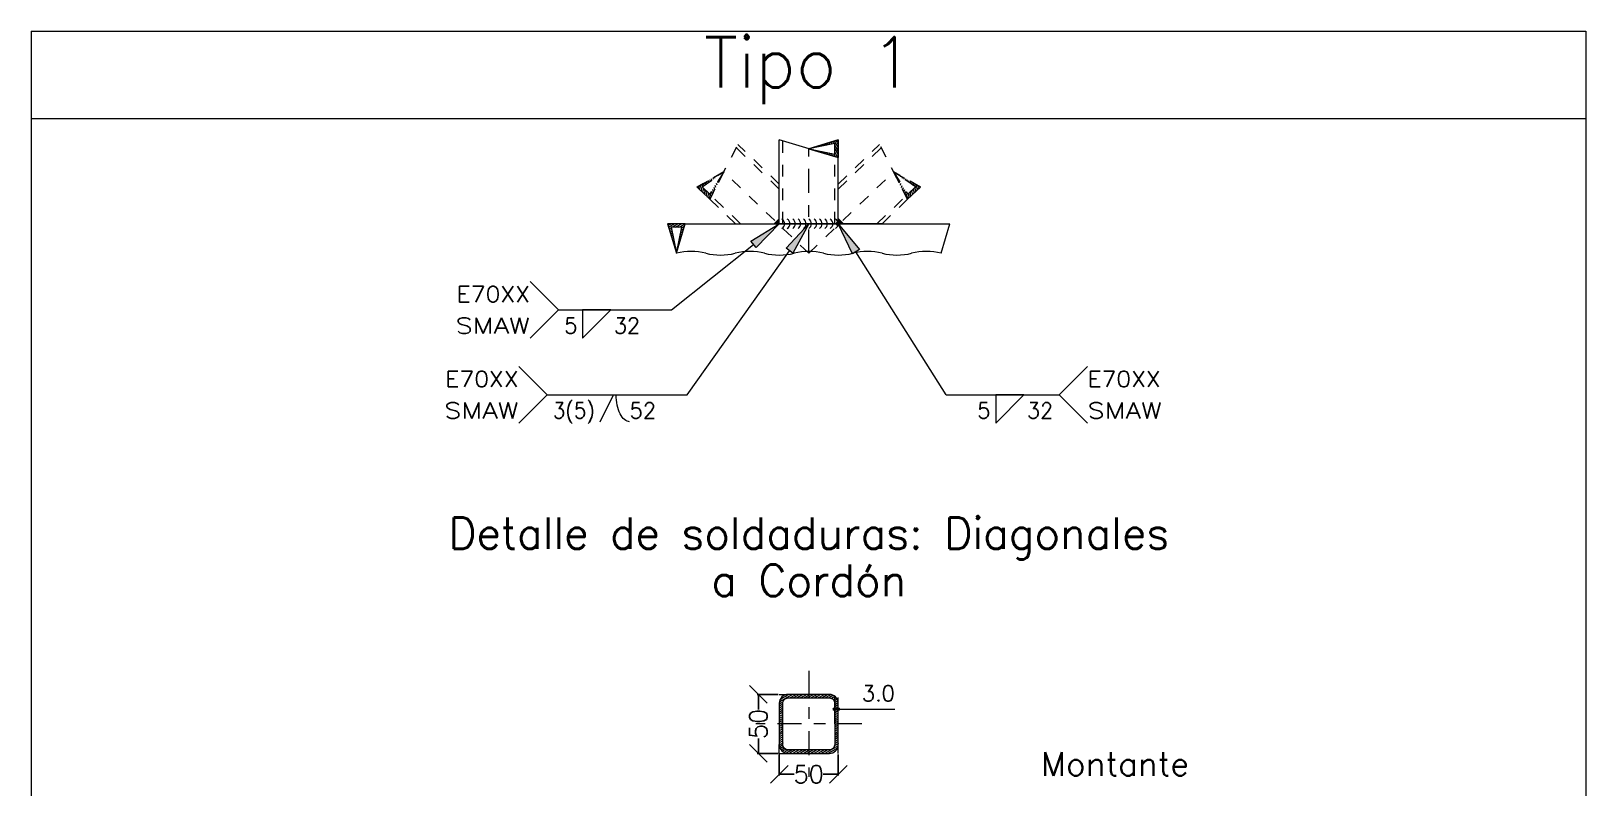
# Model space of a CAD drawing. Header units: millimetres. Extents: x 3028.5 to 3057.3, y 108.4 to 144.6.
# Drawn here: x 3028.46 to 3041.64, y 138.22 to 144.63 of the extents above; entities that cross this region are included whole.
import ezdxf
from ezdxf.enums import TextEntityAlignment as Align

# ---------------------------------------------------------------- set-up
doc = ezdxf.new("R2010")
doc.units = ezdxf.units.MM
doc.linetypes.add('CYPE_PUNTO', pattern=[0.075, 0, -0.075])
doc.linetypes.add('CYPE_RAYAPUNTO', pattern=[0.4125, 0.2025, -0.105, 0, -0.105])
for name, color, linetype, lineweight in [('COTAS', 202, 'Continuous', 13), ('DESCRIPCION_DE_LA_UNION', 7, 'Continuous', 15), ('DESCRIPCION_DE_LA_VISTA', 133, 'Continuous', 15), ('EJES', 42, 'CYPE_RAYAPUNTO', 0), ('LINEAS_DE_PROLONGACION_DE_COTAS', 8, 'CYPE_PUNTO', 9), ('LINEAS_OCULTAS', 8, 'CYPE_PUNTO', 9), ('PERFILES', 7, 'Continuous', 9), ('RECUADRO_DE_DETALLE', 20, 'Continuous', 15), ('SIMBOLOS_UTILIZADOS_EN_LAS_SOLDADURAS', 140, 'Continuous', 0), ('SOLDADURAS', 150, 'Continuous', 0), ('SOMBREADOS', 8, 'Continuous', 9), ('TEXTOS', 2, 'Continuous', 9)]:
    doc.layers.add(name, color=color, linetype=linetype, lineweight=lineweight)
doc.styles.add('CYPETXT_0.04_romans', font='romans__.ttf', dxfattribs={"height": 0.15})
doc.styles.add('CYPETXT_romans', font='romans__.ttf', dxfattribs={"height": 0.2})
doc.dimstyles.new('cype_oblique', dxfattribs={"dimtxt": 0.15, "dimasz": 0.15, "dimexe": 0.01, "dimexo": 0.01, "dimgap": 0, "dimtad": 0, "dimdec": 4, "dimzin": 0, "dimdsep": 46, "dimtxsty": 'CYPETXT_0.04_romans', "dimblk1": 'OBLIQUE', "dimblk2": 'OBLIQUE', "dimsah": 1, "dimcen": 0.09, "dimadec": 0, "dimazin": 0, "dimtfac": 1, "dimtdec": 4, "dimtofl": 0, "dimtmove": 2, "dimatfit": 3, "dimfxl": 1, "dimtolj": 1, "dimtzin": 0, "dimarcsym": 0})

# ---------------------------------------------------------------- blocks, each defined once
blk = doc.blocks.new('_OBLIQUE')
at = {"color": 0, "linetype": 'ByBlock', "lineweight": -2}
blk.add_line((-0.5, -0.5), (0.5, 0.5), dxfattribs=at)
blk = doc.blocks.new('*D3050')
at = {"layer": 'COTAS', "color": 0, "lineweight": -2, "transparency": 16777216}
for p, q in [((3034.792, 139.011), (3034.615, 139.011)), ((3034.625, 139.011), (3034.625, 138.884)), ((3034.625, 138.511), (3034.625, 138.638)), ((3034.792, 138.511), (3034.615, 138.511))]:
    blk.add_line(p, q, dxfattribs=at)
at = {"layer": 'Defpoints', "color": 0, "transparency": 16777216}
for p in [(3034.802, 139.011), (3034.625, 138.511), (3034.802, 138.511)]:
    blk.add_point(p, dxfattribs=at)
at = {"layer": 'COTAS', "color": 0, "lineweight": -2, "transparency": 16777216, "xscale": 0.15, "yscale": 0.15, "zscale": 0.15}
for p, rotation in [((3034.625, 139.011), 90), ((3034.625, 138.511), 270)]:
    blk.add_blockref('_OBLIQUE', p, dxfattribs=dict(at, rotation=rotation))
at = {"layer": 'COTAS', "color": 0, "transparency": 16777216, "insert": (3034.625, 138.761), "char_height": 0.15, "attachment_point": 5, "rotation": 90, "style": 'CYPETXT_0.04_romans'}
blk.add_mtext('\\A1;50', dxfattribs=at)
blk = doc.blocks.new('*D3051')
at = {"layer": 'COTAS', "color": 0, "lineweight": -2, "transparency": 16777216}
for p, q in [((3034.802, 138.501), (3034.802, 138.324)), ((3035.302, 138.501), (3035.302, 138.324)), ((3034.802, 138.334), (3034.929, 138.334)), ((3035.302, 138.334), (3035.175, 138.334))]:
    blk.add_line(p, q, dxfattribs=at)
at = {"layer": 'Defpoints', "color": 0, "transparency": 16777216}
for p in [(3034.802, 138.511), (3035.302, 138.511), (3035.302, 138.334)]:
    blk.add_point(p, dxfattribs=at)
at = {"layer": 'COTAS', "color": 0, "lineweight": -2, "transparency": 16777216, "xscale": 0.15, "yscale": 0.15, "zscale": 0.15, "rotation": 180}
blk.add_blockref('_OBLIQUE', (3034.802, 138.334), dxfattribs=at)
at = {"layer": 'COTAS', "color": 0, "lineweight": -2, "transparency": 16777216, "xscale": 0.15, "yscale": 0.15, "zscale": 0.15}
blk.add_blockref('_OBLIQUE', (3035.302, 138.334), dxfattribs=at)
at = {"layer": 'COTAS', "color": 0, "transparency": 16777216, "insert": (3035.052, 138.334), "char_height": 0.15, "attachment_point": 5, "style": 'CYPETXT_0.04_romans'}
blk.add_mtext('\\A1;50', dxfattribs=at)

msp = doc.modelspace()

# ---------------------------------------------------------------- hatches: boundary and pattern name
at = {"layer": 'COTAS'}
h = msp.add_hatch(color=256, dxfattribs=at)
edge = h.paths.add_edge_path()
edge.add_arc((3035.27217, 138.8861), 0.012, 0, 360)
h = msp.add_hatch(color=256, dxfattribs=at)
edge = h.paths.add_edge_path()
edge.add_arc((3035.30216, 138.8861), 0.012, 0, 360)
at = {"layer": 'SIMBOLOS_UTILIZADOS_EN_LAS_SOLDADURAS'}
for points in [[(3034.60533, 142.79787), (3034.56169, 142.85257), (3034.80232, 142.99979)], [(3034.91862, 142.75136), (3034.86158, 142.79189), (3035.05224, 142.99979)], [(3035.48113, 142.78174), (3035.42195, 142.7444), (3035.30216, 142.99979)]]:
    msp.add_hatch(color=256, dxfattribs=at).paths.add_polyline_path(points)
at = {"layer": 'SOLDADURAS'}
for points in [[(3034.80232, 143.04978), (3034.75233, 142.99979), (3034.80232, 142.99979)], [(3035.30216, 142.99979), (3035.35214, 142.99979), (3035.30216, 143.04978)]]:
    msp.add_hatch(color=256, dxfattribs=at).paths.add_polyline_path(points, flags=0)
h = msp.add_hatch(color=256, dxfattribs=at)
edge = h.paths.add_edge_path()
edge.add_arc((3035.30203, 142.99979), 0.015, 0, 360)

# ---------------------------------------------------------------- linework, layer by layer
at = {"layer": 'COTAS'}
for p, q in [((3035.27217, 138.76114), (3035.27217, 138.98607)), ((3035.30216, 138.76114), (3035.30216, 138.98607)), ((3035.27217, 138.8861), (3035.78201, 138.8861))]:
    msp.add_line(p, q, dxfattribs=at)
for centre in [(3035.27217, 138.8861), (3035.30216, 138.8861)]:
    msp.add_circle(centre, 0.012, dxfattribs=at)
at = {"layer": 'EJES'}
for p, q in [((3035.05224, 142.74987), (3035.05224, 143.63532)), ((3035.05224, 139.21099), (3035.05224, 138.31128)), ((3035.5021, 138.76114), (3034.60238, 138.76114))]:
    msp.add_line(p, q, dxfattribs=at)
at = {"layer": 'LINEAS_DE_PROLONGACION_DE_COTAS'}
for p, q in [((3034.80232, 139.01106), (3034.87729, 139.01106)), ((3034.80232, 138.51122), (3034.80232, 138.58619)), ((3034.80232, 138.51122), (3034.87729, 138.51122)), ((3035.30216, 138.51122), (3035.30216, 138.58619))]:
    msp.add_line(p, q, dxfattribs=at)
at = {"layer": 'LINEAS_OCULTAS'}
for p, q in [((3034.80232, 143.33585), (3034.45187, 143.67196)), ((3034.83231, 142.99979), (3034.83231, 143.70129)), ((3035.30216, 143.33585), (3035.65261, 143.67196)), ((3034.80232, 143.2943), (3034.4376, 143.64409)), ((3035.27217, 142.99979), (3035.27217, 143.56934)), ((3035.30216, 143.2943), (3035.66688, 143.64409)), ((3034.24444, 143.37849), (3034.24168, 143.38801)), ((3034.25744, 143.38748), (3034.25509, 143.3956)), ((3034.27045, 143.39646), (3034.2685, 143.40318)), ((3034.28346, 143.40545), (3034.28191, 143.41077)), ((3034.29646, 143.41443), (3034.29532, 143.41836)), ((3034.30501, 143.38498), (3034.30296, 143.39205)), ((3034.30947, 143.42341), (3034.30873, 143.42594)), ((3034.31498, 143.40445), (3034.31365, 143.409)), ((3034.32247, 143.4324), (3034.32214, 143.43353)), ((3034.32494, 143.42391), (3034.32435, 143.42595)), ((3035.77954, 143.42391), (3035.78013, 143.42595)), ((3035.78201, 143.4324), (3035.78234, 143.43353)), ((3035.7895, 143.40445), (3035.79082, 143.409)), ((3035.79501, 143.42341), (3035.79575, 143.42594)), ((3035.79946, 143.38498), (3035.80152, 143.39205)), ((3035.80802, 143.41443), (3035.80916, 143.41836)), ((3035.82102, 143.40545), (3035.82257, 143.41077)), ((3035.83403, 143.39646), (3035.83598, 143.40318)), ((3035.84703, 143.38748), (3035.84939, 143.3956)), ((3035.86004, 143.37849), (3035.8628, 143.38801)), ((3034.10822, 143.30988), (3034.10782, 143.31124)), ((3034.10858, 143.30863), (3034.10822, 143.30988)), ((3034.12334, 143.31157), (3034.12097, 143.31973)), ((3034.12695, 143.29917), (3034.12334, 143.31157)), ((3034.13023, 143.28787), (3034.12695, 143.29917)), ((3034.13887, 143.31189), (3034.13438, 143.32731)), ((3034.14567, 143.28846), (3034.13887, 143.31189)), ((3034.15187, 143.26711), (3034.14567, 143.28846)), ((3034.1534, 143.31561), (3034.1478, 143.3349)), ((3034.1644, 143.27774), (3034.15678, 143.30396)), ((3034.16641, 143.32459), (3034.16121, 143.34249)), ((3034.17352, 143.24635), (3034.1644, 143.27774)), ((3034.17941, 143.33357), (3034.17462, 143.35007)), ((3034.18312, 143.26703), (3034.17843, 143.2832)), ((3034.19516, 143.2256), (3034.18312, 143.26703)), ((3034.19242, 143.34256), (3034.18803, 143.35766)), ((3034.20185, 143.25632), (3034.20007, 143.26244)), ((3034.20542, 143.35154), (3034.20144, 143.36525)), ((3034.21398, 143.21457), (3034.20185, 143.25632)), ((3034.21843, 143.36053), (3034.21485, 143.37284)), ((3034.22532, 143.22928), (3034.21743, 143.25645)), ((3034.23528, 143.24874), (3034.22812, 143.2734)), ((3034.23143, 143.36951), (3034.22826, 143.38042)), ((3034.24524, 143.2682), (3034.23881, 143.29035)), ((3034.25521, 143.28767), (3034.2495, 143.3073)), ((3034.26517, 143.30713), (3034.2602, 143.32425)), ((3034.27513, 143.32659), (3034.27089, 143.3412)), ((3034.28509, 143.34606), (3034.28158, 143.35815)), ((3034.29505, 143.36552), (3034.29227, 143.3751)), ((3035.80943, 143.36552), (3035.81221, 143.3751)), ((3035.81939, 143.34606), (3035.8229, 143.35815)), ((3035.82935, 143.32659), (3035.83359, 143.3412)), ((3035.83931, 143.30713), (3035.84428, 143.32425)), ((3035.84927, 143.28767), (3035.85497, 143.3073)), ((3035.85923, 143.2682), (3035.86567, 143.29035)), ((3035.8692, 143.24874), (3035.87636, 143.2734)), ((3035.87305, 143.36951), (3035.87621, 143.38042)), ((3035.87916, 143.22928), (3035.88705, 143.25645)), ((3035.88605, 143.36053), (3035.88963, 143.37284)), ((3035.8905, 143.21457), (3035.90263, 143.25632)), ((3035.89906, 143.35154), (3035.90304, 143.36525)), ((3035.90263, 143.25632), (3035.9044, 143.26244)), ((3035.90932, 143.2256), (3035.92135, 143.26703)), ((3035.91206, 143.34256), (3035.91645, 143.35766)), ((3035.92135, 143.26703), (3035.92605, 143.2832)), ((3035.92507, 143.33357), (3035.92986, 143.35007)), ((3035.93096, 143.24635), (3035.94008, 143.27774)), ((3035.93807, 143.32459), (3035.94327, 143.34249)), ((3035.94008, 143.27774), (3035.94769, 143.30396)), ((3035.95108, 143.31561), (3035.95668, 143.3349)), ((3035.95261, 143.26711), (3035.95881, 143.28846)), ((3035.95881, 143.28846), (3035.96561, 143.31189)), ((3035.96561, 143.31189), (3035.97009, 143.32731)), ((3035.97425, 143.28787), (3035.97753, 143.29917)), ((3035.97753, 143.29917), (3035.98113, 143.31157)), ((3035.98113, 143.31157), (3035.9835, 143.31973)), ((3035.9959, 143.30863), (3035.99626, 143.30988)), ((3035.99626, 143.30988), (3035.99666, 143.31124)), ((3034.21536, 143.20981), (3034.21398, 143.21457)), ((3034.4306, 142.99979), (3034.21411, 143.20742)), ((3034.47392, 142.99979), (3034.22837, 143.2353)), ((3035.63055, 142.99979), (3035.87611, 143.2353)), ((3035.67388, 142.99979), (3035.89037, 143.20742)), ((3035.88912, 143.20981), (3035.8905, 143.21457))]:
    msp.add_line(p, q, dxfattribs=at)
at = {"layer": 'LINEAS_OCULTAS', "linetype": 'Continuous'}
for p, q in [((3034.10782, 143.31124), (3034.10756, 143.31214)), ((3035.99666, 143.31124), (3035.99692, 143.31214))]:
    msp.add_line(p, q, dxfattribs=at)
at = {"layer": 'LINEAS_OCULTAS'}
for points in [[(3035.05224, 142.74987), (3034.33299, 143.43969), (3034.10588, 143.31122), (3034.21411, 143.20742), (3034.45187, 143.67196)], [(3035.05224, 142.74987), (3035.77149, 143.43969), (3035.99859, 143.31122), (3035.89037, 143.20742), (3035.65261, 143.67196)], [(3034.4306, 142.99979), (3034.43095, 142.99979), (3034.44123, 142.99979), (3034.45464, 142.99979), (3034.47011, 142.99979), (3034.48665, 142.99979), (3034.50281, 142.99979), (3034.51404, 142.99979), (3034.52624, 142.99979), (3034.53892, 142.99979), (3034.55836, 142.99979), (3034.5778, 142.99979), (3034.59724, 142.99979), (3034.61668, 142.99979), (3034.63612, 142.99979), (3034.65557, 142.99979), (3034.67501, 142.99979), (3034.69445, 142.99979), (3034.71389, 142.99979), (3034.73333, 142.99979), (3034.75277, 142.99979), (3034.77221, 142.99979), (3034.79166, 142.99979), (3034.80232, 143.00821), (3034.80232, 143.02686), (3034.80232, 143.0455), (3034.80232, 143.06415), (3034.80232, 143.0828), (3034.80232, 143.10144), (3034.80232, 143.12009), (3034.80232, 143.13873), (3034.80232, 143.15738), (3034.80232, 143.17603), (3034.80232, 143.19467), (3034.80232, 143.21332), (3034.80232, 143.23197), (3034.80232, 143.24413), (3034.80232, 143.25582), (3034.80232, 143.2666), (3034.80232, 143.28207), (3034.80232, 143.29792), (3034.80232, 143.31282), (3034.80232, 143.32574), (3034.80232, 143.33554), (3034.80232, 143.33585)], [(3035.67388, 142.99979), (3035.67353, 142.99979), (3035.66325, 142.99979), (3035.64984, 142.99979), (3035.63436, 142.99979), (3035.61782, 142.99979), (3035.60167, 142.99979), (3035.59043, 142.99979), (3035.57824, 142.99979), (3035.56556, 142.99979), (3035.54612, 142.99979), (3035.52668, 142.99979), (3035.50724, 142.99979), (3035.4878, 142.99979), (3035.46836, 142.99979), (3035.44891, 142.99979), (3035.42947, 142.99979), (3035.41003, 142.99979), (3035.39059, 142.99979), (3035.37115, 142.99979), (3035.35171, 142.99979), (3035.33226, 142.99979), (3035.31282, 142.99979), (3035.30216, 143.00821), (3035.30216, 143.02686), (3035.30216, 143.0455), (3035.30216, 143.06415), (3035.30216, 143.0828), (3035.30216, 143.10144), (3035.30216, 143.12009), (3035.30216, 143.13873), (3035.30216, 143.15738), (3035.30216, 143.17603), (3035.30216, 143.19467), (3035.30216, 143.21332), (3035.30216, 143.23197), (3035.30216, 143.24413), (3035.30216, 143.25582), (3035.30216, 143.2666), (3035.30216, 143.28207), (3035.30216, 143.29792), (3035.30216, 143.31282), (3035.30216, 143.32574), (3035.30216, 143.33554), (3035.30216, 143.33585)]]:
    msp.add_lwpolyline(points, dxfattribs=at)
for points in [[(3034.33299, 143.43969), (3034.21411, 143.20742), (3034.10588, 143.31122), (3034.33299, 143.43969), (3034.21322, 143.24983), (3034.14829, 143.3121), (3034.33299, 143.43969)], [(3035.77149, 143.43969), (3035.89037, 143.20742), (3035.99859, 143.31122), (3035.77149, 143.43969), (3035.89126, 143.24983), (3035.95619, 143.3121), (3035.77149, 143.43969)]]:
    msp.add_lwpolyline(points, close=True, dxfattribs=at)
at = {"layer": 'PERFILES'}
for p, q in [((3034.80232, 142.99979), (3034.80232, 143.71029)), ((3035.30216, 142.99979), (3035.30216, 143.56034)), ((3034.00573, 142.99979), (3036.2487, 142.99979))]:
    msp.add_line(p, q, dxfattribs=at)
for points in [[(3035.05224, 143.63532), (3035.30216, 143.71029), (3035.30216, 143.56034), (3034.80232, 143.71029)], [(3035.30216, 142.99979), (3035.30203, 142.99979), (3035.29158, 142.99979), (3035.27852, 142.99979), (3035.26459, 142.99979), (3035.25899, 142.99979), (3035.25218, 142.99979), (3035.2444, 142.99979), (3035.23596, 142.99979), (3035.22718, 142.99979), (3035.21373, 142.99979), (3035.20027, 142.99979), (3035.18681, 142.99979), (3035.17335, 142.99979), (3035.1599, 142.99979), (3035.14644, 142.99979), (3035.13298, 142.99979), (3035.11953, 142.99979), (3035.10607, 142.99979), (3035.09261, 142.99979), (3035.07915, 142.99979), (3035.0657, 142.99979), (3035.05224, 142.99979), (3035.03878, 142.99979), (3035.02532, 142.99979), (3035.01187, 142.99979), (3034.99841, 142.99979), (3034.98495, 142.99979), (3034.9715, 142.99979), (3034.95804, 142.99979), (3034.94458, 142.99979), (3034.93112, 142.99979), (3034.91767, 142.99979), (3034.90421, 142.99979), (3034.89075, 142.99979), (3034.87729, 142.99979), (3034.86852, 142.99979), (3034.86008, 142.99979), (3034.8523, 142.99979), (3034.84549, 142.99979), (3034.83989, 142.99979), (3034.82596, 142.99979), (3034.8129, 142.99979), (3034.80245, 142.99979), (3034.80232, 142.99979)], [(3036.17372, 142.74987), (3036.2487, 142.99979)]]:
    msp.add_lwpolyline(points, dxfattribs=at)
for points in [[(3035.05224, 143.63532), (3035.30216, 143.56034), (3035.30216, 143.71029), (3035.05224, 143.63532)], [(3035.05224, 143.63532), (3035.27217, 143.59033), (3035.27217, 143.6803), (3035.05224, 143.63532)], [(3033.93076, 142.74987), (3034.00573, 142.99979), (3033.85578, 142.99979), (3033.93076, 142.74987)], [(3033.93076, 142.74987), (3034.00573, 142.99979), (3033.85578, 142.99979), (3033.93076, 142.74987)], [(3033.93076, 142.74987), (3033.97574, 142.9698), (3033.88577, 142.9698), (3033.93076, 142.74987)], [(3034.87729, 139.01106), (3034.86267, 139.00962), (3034.8486, 139.00535), (3034.83564, 138.99842), (3034.82428, 138.9891), (3034.81495, 138.97774), (3034.80803, 138.96477), (3034.80376, 138.95071), (3034.80232, 138.93608), (3034.80232, 138.58619), (3034.80376, 138.57156), (3034.80803, 138.5575), (3034.81495, 138.54454), (3034.82428, 138.53318), (3034.83564, 138.52385), (3034.8486, 138.51692), (3034.86267, 138.51266), (3034.87729, 138.51122), (3035.22718, 138.51122), (3035.24181, 138.51266), (3035.25588, 138.51692), (3035.26884, 138.52385), (3035.2802, 138.53318), (3035.28952, 138.54454), (3035.29645, 138.5575), (3035.30072, 138.57156), (3035.30216, 138.58619), (3035.30216, 138.93608), (3035.30072, 138.95071), (3035.29645, 138.96477), (3035.28952, 138.97774), (3035.2802, 138.9891), (3035.26884, 138.99842), (3035.25588, 139.00535), (3035.24181, 139.00962), (3035.22718, 139.01106), (3034.87729, 139.01106)], [(3035.22718, 138.98107), (3035.23596, 138.9802), (3035.2444, 138.97764), (3035.25218, 138.97349), (3035.25899, 138.96789), (3035.26459, 138.96107), (3035.26875, 138.9533), (3035.27131, 138.94486), (3035.27217, 138.93608), (3035.27217, 138.58619), (3035.27131, 138.57742), (3035.26875, 138.56898), (3035.26459, 138.5612), (3035.25899, 138.55438), (3035.25218, 138.54879), (3035.2444, 138.54463), (3035.23596, 138.54207), (3035.22718, 138.54121), (3034.87729, 138.54121), (3034.86852, 138.54207), (3034.86008, 138.54463), (3034.8523, 138.54879), (3034.84549, 138.55438), (3034.83989, 138.5612), (3034.83573, 138.56898), (3034.83317, 138.57742), (3034.83231, 138.58619), (3034.83231, 138.93608), (3034.83317, 138.94486), (3034.83573, 138.9533), (3034.83989, 138.96107), (3034.84549, 138.96789), (3034.8523, 138.97349), (3034.86008, 138.97764), (3034.86852, 138.9802), (3034.87729, 138.98107), (3035.22718, 138.98107)]]:
    msp.add_lwpolyline(points, close=True, dxfattribs=at)
for centre, start_param, end_param in [((3034.05537, 142.25003), 1.32648383, 1.81510883), ((3034.30458, 143.24971), 4.46807648, 4.95670148), ((3034.5538, 142.25003), 1.32648383, 1.81510883), ((3034.80302, 143.24971), 4.46807648, 4.95670148), ((3035.05224, 142.25003), 1.32648383, 1.81510883), ((3035.30146, 143.24971), 4.46807648, 4.95670148), ((3035.55068, 142.25003), 1.32648383, 1.81510883), ((3035.79989, 143.24971), 4.46807648, 4.95670148), ((3036.04911, 142.25003), 1.32648383, 1.81510883)]:
    msp.add_ellipse(centre, major_axis=(0.51514, 0), ratio=1, start_param=start_param, end_param=end_param, dxfattribs=at)
at = {"layer": 'RECUADRO_DE_DETALLE', "lineweight": 5}
for p, q in [((3028.46094, 144.63262), (3041.63931, 144.63262)), ((3028.46094, 144.63262), (3028.46094, 130.21389)), ((3041.63931, 144.63262), (3041.63931, 130.21389)), ((3028.46094, 143.89179), (3041.63931, 143.89179))]:
    msp.add_line(p, q, dxfattribs=at)
at = {"layer": 'SIMBOLOS_UTILIZADOS_EN_LAS_SOLDADURAS'}
for p, q in [((3033.88761, 142.27002), (3034.58351, 142.82522)), ((3034.02217, 141.55025), (3034.8901, 142.77162)), ((3036.21687, 141.55025), (3035.45154, 142.76307)), ((3032.92991, 142.27002), (3032.68999, 142.50995)), ((3032.92991, 142.27002), (3032.68999, 142.0301)), ((3032.92991, 142.27002), (3033.88761, 142.27002)), ((3032.83374, 141.55025), (3032.59382, 141.79018)), ((3032.83374, 141.55025), (3032.59382, 141.31033)), ((3032.83374, 141.55025), (3034.02217, 141.55025)), ((3033.2836, 141.32232), (3033.39756, 141.55025)), ((3037.17457, 141.55025), (3037.41449, 141.31033))]:
    msp.add_line(p, q, dxfattribs=at)
for points in [[(3034.60533, 142.79787), (3034.56169, 142.85257), (3034.80232, 142.99979)], [(3034.91862, 142.75136), (3034.86158, 142.79189), (3035.05224, 142.99979)], [(3035.48113, 142.78174), (3035.42195, 142.7444), (3035.30216, 142.99979)], [(3033.13585, 142.27002), (3033.13585, 142.0301), (3033.37577, 142.27002), (3033.13585, 142.27002)], [(3036.63674, 141.55025), (3036.63674, 141.31033), (3036.87666, 141.55025), (3036.63674, 141.55025)]]:
    msp.add_lwpolyline(points, close=True, dxfattribs=at)
for points in [[(3036.21687, 141.55025), (3037.17457, 141.55025), (3037.41449, 141.79018)], [(3033.53432, 141.32232), (3033.52315, 141.32342), (3033.51209, 141.3267), (3033.50124, 141.33214), (3033.49071, 141.33967), (3033.4806, 141.34924), (3033.47101, 141.36074), (3033.46202, 141.37406), (3033.45374, 141.38908), (3033.44623, 141.40566), (3033.43956, 141.42362), (3033.43381, 141.44281), (3033.42903, 141.46303), (3033.42526, 141.48409), (3033.42255, 141.50578), (3033.42091, 141.52791), (3033.42036, 141.55025)]]:
    msp.add_lwpolyline(points, dxfattribs=at)
at = {"layer": 'SOLDADURAS'}
msp.add_circle((3035.30203, 142.99979), 0.015, dxfattribs=at)
for centre, start_param, end_param in [((3034.80245, 142.99979), 0.52361282, 2.61800626), ((3034.84787, 142.99979), 0.52361282, 2.61800626), ((3034.89328, 142.99979), 0.52361282, 2.61797983), ((3034.9387, 142.99979), 0.52361282, 2.61797983), ((3034.98411, 142.99979), 0.52361282, 2.61797983), ((3035.02953, 142.99979), 0.52361282, 2.61797983), ((3035.07495, 142.99979), 0.52361282, 2.61797983), ((3035.12036, 142.99979), 0.52358639, 2.61797983), ((3035.16578, 142.99979), 0.52361282, 2.61797983), ((3035.2112, 142.99979), 0.52361282, 2.61797983), ((3035.25661, 142.99979), 0.52361282, 2.61797983)]:
    msp.add_ellipse(centre, major_axis=(0, -0.04542), ratio=1, start_param=start_param, end_param=end_param, dxfattribs=at)
at = {"layer": 'SOMBREADOS'}
for p, q in [((3035.09576, 143.64419), (3035.09371, 143.64773)), ((3035.11124, 143.64736), (3035.10847, 143.65216)), ((3035.12673, 143.65053), (3035.12323, 143.65659)), ((3035.14221, 143.65369), (3035.13799, 143.66101)), ((3035.1577, 143.65686), (3035.15275, 143.66544)), ((3035.17319, 143.66003), (3035.1675, 143.66987)), ((3035.18867, 143.6632), (3035.18226, 143.6743)), ((3035.20416, 143.66636), (3035.19702, 143.67872)), ((3035.21964, 143.66953), (3035.21178, 143.68315)), ((3035.23513, 143.6727), (3035.22654, 143.68758)), ((3035.25062, 143.67587), (3035.2413, 143.69201)), ((3035.2661, 143.67903), (3035.25606, 143.69644)), ((3035.27885, 143.68695), (3035.27082, 143.70086)), ((3035.28582, 143.64489), (3035.27217, 143.66853)), ((3035.29105, 143.66582), (3035.27885, 143.68695)), ((3035.28982, 143.69793), (3035.28557, 143.70529)), ((3035.30216, 143.61658), (3035.28582, 143.64489)), ((3035.29628, 143.68675), (3035.28982, 143.69793)), ((3035.30216, 143.64657), (3035.29105, 143.66582)), ((3035.30216, 143.67656), (3035.29628, 143.68675)), ((3035.3008, 143.70891), (3035.30033, 143.70972)), ((3035.30151, 143.70768), (3035.3008, 143.70891)), ((3035.30216, 143.70655), (3035.30151, 143.70768)), ((3035.06478, 143.63786), (3035.06419, 143.63888)), ((3035.0692, 143.6302), (3035.06814, 143.63204)), ((3035.08027, 143.64102), (3035.07895, 143.6433)), ((3035.09014, 143.62392), (3035.08778, 143.62802)), ((3035.11109, 143.61764), (3035.10741, 143.624)), ((3035.13203, 143.61135), (3035.12704, 143.61999)), ((3035.15297, 143.60507), (3035.14668, 143.61597)), ((3035.17391, 143.59879), (3035.16631, 143.61196)), ((3035.19486, 143.5925), (3035.18594, 143.60794)), ((3035.2158, 143.58622), (3035.20558, 143.60392)), ((3035.23674, 143.57994), (3035.22521, 143.59991)), ((3035.25768, 143.57366), (3035.24485, 143.59589)), ((3035.27863, 143.56737), (3035.26448, 143.59188)), ((3035.28058, 143.62396), (3035.27217, 143.63854)), ((3035.27535, 143.60303), (3035.27217, 143.60855)), ((3035.29709, 143.56538), (3035.27535, 143.60303)), ((3035.30216, 143.58659), (3035.28058, 143.62396)), ((3035.29957, 143.56109), (3035.29709, 143.56538)), ((3033.85991, 142.98601), (3033.86603, 142.98954)), ((3033.86603, 142.98954), (3033.87532, 142.99491)), ((3033.87532, 142.99491), (3033.88378, 142.99979)), ((3033.87701, 142.97856), (3033.89625, 142.98967)), ((3033.89625, 142.98967), (3033.91377, 142.99979)), ((3033.91718, 142.98444), (3033.94376, 142.99979)), ((3033.93811, 142.97921), (3033.97376, 142.99979)), ((3033.95903, 142.97398), (3034.00375, 142.99979)), ((3033.86434, 142.97125), (3033.87701, 142.97856)), ((3033.86877, 142.95649), (3033.88641, 142.96668)), ((3033.8732, 142.94173), (3033.88958, 142.95119)), ((3033.87762, 142.92698), (3033.89274, 142.9357)), ((3033.88205, 142.91222), (3033.89591, 142.92022)), ((3033.88648, 142.89746), (3033.89908, 142.90473)), ((3033.89091, 142.8827), (3033.90225, 142.88925)), ((3033.89182, 142.9698), (3033.91718, 142.98444)), ((3033.89534, 142.86794), (3033.90541, 142.87376)), ((3033.89976, 142.85318), (3033.90858, 142.85827)), ((3033.92181, 142.9698), (3033.93811, 142.97921)), ((3033.95084, 142.84804), (3033.96217, 142.85458)), ((3033.9518, 142.9698), (3033.95903, 142.97398)), ((3033.95485, 142.86767), (3033.96845, 142.87552)), ((3033.95887, 142.88731), (3033.97473, 142.89647)), ((3033.96288, 142.90694), (3033.98102, 142.91741)), ((3033.9669, 142.92657), (3033.9873, 142.93835)), ((3033.97092, 142.94621), (3033.99358, 142.95929)), ((3033.97493, 142.96584), (3033.99987, 142.98024)), ((3033.90419, 142.83842), (3033.91175, 142.84279)), ((3033.90862, 142.82366), (3033.91492, 142.8273)), ((3033.91305, 142.80891), (3033.91809, 142.81182)), ((3033.91747, 142.79415), (3033.92125, 142.79633)), ((3033.9219, 142.77939), (3033.92442, 142.78084)), ((3033.92633, 142.76463), (3033.92759, 142.76536)), ((3033.93477, 142.7695), (3033.93704, 142.77081)), ((3033.93879, 142.78914), (3033.94332, 142.79176)), ((3033.9428, 142.80877), (3033.9496, 142.8127)), ((3033.94682, 142.82841), (3033.95589, 142.83364)), ((3034.80294, 138.92887), (3034.80232, 138.92852)), ((3034.80435, 138.91237), (3034.80232, 138.9112)), ((3034.81542, 138.93608), (3034.80294, 138.92887)), ((3034.80743, 138.94878), (3034.80331, 138.9464)), ((3034.83231, 138.92852), (3034.80435, 138.91237)), ((3034.83231, 138.9112), (3034.80576, 138.89587)), ((3034.80894, 138.94965), (3034.80743, 138.94878)), ((3034.81186, 138.95134), (3034.80894, 138.94965)), ((3034.82082, 138.97383), (3034.80929, 138.96717)), ((3034.82379, 138.95822), (3034.81186, 138.95134)), ((3034.82335, 138.94066), (3034.81542, 138.93608)), ((3034.82989, 138.97906), (3034.82082, 138.97383)), ((3034.83131, 138.94525), (3034.82335, 138.94066)), ((3034.83269, 138.98068), (3034.82989, 138.97906)), ((3034.83374, 138.94665), (3034.83131, 138.94525)), ((3034.83597, 138.98257), (3034.83269, 138.98068)), ((3034.83718, 138.96596), (3034.83472, 138.96454)), ((3034.84337, 138.98684), (3034.83597, 138.98257)), ((3034.84367, 138.9697), (3034.83718, 138.96596)), ((3034.85029, 138.99084), (3034.84337, 138.98684)), ((3034.85123, 138.97407), (3034.84367, 138.9697)), ((3034.85379, 138.99286), (3034.85029, 138.99084)), ((3034.85171, 138.97435), (3034.85123, 138.97407)), ((3034.85217, 138.97461), (3034.85171, 138.97435)), ((3034.85959, 138.9789), (3034.85217, 138.97461)), ((3034.86171, 138.99743), (3034.85379, 138.99286)), ((3034.86023, 138.97927), (3034.85959, 138.9789)), ((3034.86781, 138.98364), (3034.86023, 138.97927)), ((3034.86476, 138.99919), (3034.86171, 138.99743)), ((3034.86729, 139.00066), (3034.86476, 138.99919)), ((3034.87729, 139.00643), (3034.86729, 139.00066)), ((3034.87412, 138.98728), (3034.86781, 138.98364)), ((3034.87729, 138.98912), (3034.87412, 138.98728)), ((3034.88427, 139.01046), (3034.87729, 139.00643)), ((3034.91038, 139.00822), (3034.87729, 138.98912)), ((3034.8853, 139.01106), (3034.88427, 139.01046)), ((3034.9365, 139.00598), (3034.89334, 138.98107)), ((3034.9153, 139.01106), (3034.91038, 139.00822)), ((3034.96261, 139.00374), (3034.92333, 138.98107)), ((3034.94529, 139.01106), (3034.9365, 139.00598)), ((3034.98872, 139.00151), (3034.95332, 138.98107)), ((3034.97528, 139.01106), (3034.96261, 139.00374)), ((3035.01484, 138.99927), (3034.98331, 138.98107)), ((3035.00527, 139.01106), (3034.98872, 139.00151)), ((3035.04095, 138.99703), (3035.0133, 138.98107)), ((3035.03526, 139.01106), (3035.01484, 138.99927)), ((3035.06525, 139.01106), (3035.04095, 138.99703)), ((3035.06706, 138.99479), (3035.04329, 138.98107)), ((3035.09524, 139.01106), (3035.06706, 138.99479)), ((3035.09318, 138.99255), (3035.07328, 138.98107)), ((3035.12523, 139.01106), (3035.09318, 138.99255)), ((3035.11929, 138.99031), (3035.10327, 138.98107)), ((3035.15522, 139.01106), (3035.11929, 138.99031)), ((3035.14541, 138.98808), (3035.13326, 138.98107)), ((3035.18521, 139.01106), (3035.14541, 138.98808)), ((3035.17152, 138.98584), (3035.16326, 138.98107)), ((3035.2152, 139.01106), (3035.17152, 138.98584)), ((3035.19763, 138.9836), (3035.19325, 138.98107)), ((3035.22718, 139.00066), (3035.19763, 138.9836)), ((3035.22375, 138.98136), (3035.22324, 138.98107)), ((3035.22718, 138.98335), (3035.22375, 138.98136)), ((3035.24137, 139.00885), (3035.22718, 139.00066)), ((3035.22883, 138.9843), (3035.22718, 138.98335)), ((3035.23781, 138.98948), (3035.22883, 138.9843)), ((3035.24317, 138.99257), (3035.23781, 138.98948)), ((3035.24165, 139.00901), (3035.24137, 139.00885)), ((3035.24182, 139.00911), (3035.24165, 139.00901)), ((3035.24243, 139.00946), (3035.24182, 139.00911)), ((3035.2529, 138.99819), (3035.24317, 138.99257)), ((3035.25304, 138.98096), (3035.24591, 138.97684)), ((3035.2552, 138.99952), (3035.2529, 138.99819)), ((3035.25978, 138.98485), (3035.25304, 138.98096)), ((3035.26079, 139.00275), (3035.2552, 138.99952)), ((3035.2748, 138.99352), (3035.25978, 138.98485)), ((3035.2821, 138.96311), (3035.26789, 138.9549)), ((3035.27326, 138.92337), (3035.27217, 138.92274)), ((3035.27467, 138.90687), (3035.27217, 138.90543)), ((3035.30216, 138.92274), (3035.27467, 138.90687)), ((3035.30216, 138.90543), (3035.27609, 138.89038)), ((3035.29377, 138.96984), (3035.2821, 138.96311)), ((3035.29923, 138.95568), (3035.29182, 138.9514)), ((3034.80576, 138.89587), (3034.80232, 138.89388)), ((3034.80718, 138.87938), (3034.80232, 138.87657)), ((3034.80859, 138.86288), (3034.80232, 138.85925)), ((3034.81001, 138.84638), (3034.80232, 138.84194)), ((3034.81142, 138.82988), (3034.80232, 138.82462)), ((3034.81284, 138.81338), (3034.80232, 138.80731)), ((3034.81425, 138.79688), (3034.80232, 138.78999)), ((3034.81566, 138.78038), (3034.80232, 138.77268)), ((3034.83231, 138.89388), (3034.80718, 138.87938)), ((3034.83231, 138.87657), (3034.80859, 138.86288)), ((3034.83231, 138.85925), (3034.81001, 138.84638)), ((3034.83231, 138.84194), (3034.81142, 138.82988)), ((3034.83231, 138.82462), (3034.81284, 138.81338)), ((3034.83231, 138.80731), (3034.81425, 138.79688)), ((3034.83231, 138.78999), (3034.81566, 138.78038)), ((3034.83231, 138.77268), (3034.81708, 138.76389)), ((3035.27609, 138.89038), (3035.27217, 138.88811)), ((3035.2775, 138.87388), (3035.27217, 138.8708)), ((3035.27892, 138.85738), (3035.27217, 138.85348)), ((3035.28033, 138.84088), (3035.27217, 138.83617)), ((3035.28174, 138.82438), (3035.27217, 138.81885)), ((3035.28316, 138.80788), (3035.27217, 138.80154)), ((3035.28457, 138.79138), (3035.27217, 138.78422)), ((3035.28599, 138.77489), (3035.27217, 138.76691)), ((3035.30216, 138.88811), (3035.2775, 138.87388)), ((3035.30216, 138.8708), (3035.27892, 138.85738)), ((3035.30216, 138.85348), (3035.28033, 138.84088)), ((3035.30216, 138.83617), (3035.28174, 138.82438)), ((3035.30216, 138.81885), (3035.28316, 138.80788)), ((3035.30216, 138.80154), (3035.28457, 138.79138)), ((3035.30216, 138.78422), (3035.28599, 138.77489)), ((3034.81708, 138.76389), (3034.80232, 138.75536)), ((3034.81849, 138.74739), (3034.80232, 138.73805)), ((3034.81991, 138.73089), (3034.80232, 138.72073)), ((3034.82132, 138.71439), (3034.80232, 138.70342)), ((3034.82273, 138.69789), (3034.80232, 138.6861)), ((3034.82415, 138.68139), (3034.80232, 138.66879)), ((3034.82556, 138.66489), (3034.80232, 138.65147)), ((3034.82698, 138.6484), (3034.80232, 138.63416)), ((3034.83231, 138.75536), (3034.81849, 138.74739)), ((3034.83231, 138.73805), (3034.81991, 138.73089)), ((3034.83231, 138.72073), (3034.82132, 138.71439)), ((3034.83231, 138.70342), (3034.82273, 138.69789)), ((3034.83231, 138.6861), (3034.82415, 138.68139)), ((3034.83231, 138.66879), (3034.82556, 138.66489)), ((3034.83231, 138.65147), (3034.82698, 138.6484)), ((3035.2874, 138.75839), (3035.27217, 138.74959)), ((3035.28881, 138.74189), (3035.27217, 138.73228)), ((3035.29023, 138.72539), (3035.27217, 138.71496)), ((3035.29164, 138.70889), (3035.27217, 138.69765)), ((3035.29306, 138.69239), (3035.27217, 138.68033)), ((3035.29447, 138.67589), (3035.27217, 138.66302)), ((3035.29589, 138.6594), (3035.27217, 138.6457)), ((3035.2973, 138.6429), (3035.27217, 138.62839)), ((3035.30216, 138.76691), (3035.2874, 138.75839)), ((3035.30216, 138.74959), (3035.28881, 138.74189)), ((3035.30216, 138.73228), (3035.29023, 138.72539)), ((3035.30216, 138.71496), (3035.29164, 138.70889)), ((3035.30216, 138.69765), (3035.29306, 138.69239)), ((3035.30216, 138.68033), (3035.29447, 138.67589)), ((3035.30216, 138.66302), (3035.29589, 138.6594)), ((3035.30216, 138.6457), (3035.2973, 138.6429)), ((3034.82839, 138.6319), (3034.80232, 138.61684)), ((3034.82981, 138.6154), (3034.80232, 138.59953)), ((3034.80921, 138.58619), (3034.80268, 138.58242)), ((3034.81266, 138.57087), (3034.80525, 138.56659)), ((3034.83122, 138.5989), (3034.80921, 138.58619)), ((3034.82238, 138.55917), (3034.81071, 138.55243)), ((3034.83659, 138.56737), (3034.82238, 138.55917)), ((3034.83231, 138.63416), (3034.82839, 138.6319)), ((3034.8447, 138.53742), (3034.82967, 138.52875)), ((3034.83231, 138.61684), (3034.82981, 138.6154)), ((3034.83231, 138.59953), (3034.83122, 138.5989)), ((3034.84928, 138.52275), (3034.84369, 138.51952)), ((3034.85143, 138.54131), (3034.8447, 138.53742)), ((3034.85158, 138.52408), (3034.84928, 138.52275)), ((3034.85857, 138.54543), (3034.85143, 138.54131)), ((3034.86131, 138.5297), (3034.85158, 138.52408)), ((3034.86667, 138.53279), (3034.86131, 138.5297)), ((3034.86266, 138.51316), (3034.86205, 138.51281)), ((3034.86283, 138.51326), (3034.86266, 138.51316)), ((3034.86311, 138.51342), (3034.86283, 138.51326)), ((3034.87729, 138.52161), (3034.86311, 138.51342)), ((3034.87565, 138.53797), (3034.86667, 138.53279)), ((3034.87729, 138.53893), (3034.87565, 138.53797)), ((3034.88124, 138.54121), (3034.87729, 138.53893)), ((3034.91123, 138.54121), (3034.87729, 138.52161)), ((3034.89137, 138.51242), (3034.88928, 138.51122)), ((3034.94122, 138.54121), (3034.89137, 138.51242)), ((3034.92659, 138.51544), (3034.91927, 138.51122)), ((3034.97121, 138.54121), (3034.92659, 138.51544)), ((3034.96181, 138.51846), (3034.94926, 138.51122)), ((3035.0012, 138.54121), (3034.96181, 138.51846)), ((3034.99703, 138.52148), (3034.97925, 138.51122)), ((3035.03119, 138.54121), (3034.99703, 138.52148)), ((3035.03224, 138.5245), (3035.00924, 138.51122)), ((3035.06119, 138.54121), (3035.03224, 138.5245)), ((3035.06746, 138.52752), (3035.03923, 138.51122)), ((3035.09118, 138.54121), (3035.06746, 138.52752)), ((3035.10268, 138.53053), (3035.06922, 138.51122)), ((3035.1379, 138.53355), (3035.09921, 138.51122)), ((3035.12117, 138.54121), (3035.10268, 138.53053)), ((3035.17312, 138.53657), (3035.1292, 138.51122)), ((3035.15116, 138.54121), (3035.1379, 138.53355)), ((3035.20834, 138.53959), (3035.15919, 138.51122)), ((3035.18115, 138.54121), (3035.17312, 138.53657)), ((3035.22718, 138.53316), (3035.18918, 138.51122)), ((3035.21114, 138.54121), (3035.20834, 138.53959)), ((3035.22718, 138.51584), (3035.21917, 138.51122)), ((3035.23036, 138.53499), (3035.22718, 138.53316)), ((3035.23719, 138.52161), (3035.22718, 138.51584)), ((3035.23666, 138.53863), (3035.23036, 138.53499)), ((3035.24425, 138.54301), (3035.23666, 138.53863)), ((3035.23972, 138.52308), (3035.23719, 138.52161)), ((3035.24277, 138.52484), (3035.23972, 138.52308)), ((3035.25069, 138.52941), (3035.24277, 138.52484)), ((3035.24489, 138.54338), (3035.24425, 138.54301)), ((3035.25231, 138.54766), (3035.24489, 138.54338)), ((3035.25419, 138.53143), (3035.25069, 138.52941)), ((3035.25276, 138.54792), (3035.25231, 138.54766)), ((3035.25325, 138.54821), (3035.25276, 138.54792)), ((3035.26081, 138.55257), (3035.25325, 138.54821)), ((3035.26111, 138.53543), (3035.25419, 138.53143)), ((3035.26729, 138.55631), (3035.26081, 138.55257)), ((3035.26851, 138.5397), (3035.26111, 138.53543)), ((3035.26976, 138.55774), (3035.26729, 138.55631)), ((3035.27178, 138.54159), (3035.26851, 138.5397)), ((3035.27389, 138.56012), (3035.26976, 138.55774)), ((3035.27317, 138.57702), (3035.27074, 138.57562)), ((3035.27459, 138.54321), (3035.27178, 138.54159)), ((3035.29871, 138.6264), (3035.27217, 138.61107)), ((3035.30013, 138.6099), (3035.27217, 138.59376)), ((3035.28113, 138.58162), (3035.27317, 138.57702)), ((3035.28069, 138.56405), (3035.27389, 138.56012)), ((3035.28366, 138.54845), (3035.27459, 138.54321)), ((3035.29519, 138.5551), (3035.28366, 138.54845)), ((3035.29705, 138.57349), (3035.29554, 138.57262)), ((3035.30117, 138.57587), (3035.29705, 138.57349)), ((3035.30216, 138.62839), (3035.29871, 138.6264)), ((3035.30216, 138.61107), (3035.30013, 138.6099)), ((3035.30216, 138.59376), (3035.30154, 138.5934))]:
    msp.add_line(p, q, dxfattribs=at)
for points in [[(3034.83472, 138.96454), (3034.83059, 138.96215), (3034.82379, 138.95822)], [(3035.28565, 138.98247), (3035.27215, 138.97468), (3035.25942, 138.96733)], [(3035.29182, 138.9514), (3035.28529, 138.94764), (3035.27179, 138.93984)], [(3035.3018, 138.93985), (3035.29527, 138.93608), (3035.27326, 138.92337)], [(3034.83269, 138.58244), (3034.81919, 138.57464), (3034.81266, 138.57087)], [(3034.84506, 138.55495), (3034.83233, 138.54759), (3034.81883, 138.5398)], [(3035.29554, 138.57262), (3035.29262, 138.57094), (3035.28069, 138.56405)], [(3035.30154, 138.5934), (3035.28906, 138.58619), (3035.28113, 138.58162)]]:
    msp.add_lwpolyline(points, dxfattribs=at)

# ---------------------------------------------------------------- texts
at = {"layer": 'COTAS', "style": 'CYPETXT_romans', "width": 0.867785}
msp.add_text('3.0', height=0.133333, dxfattribs=at).set_placement((3035.5021, 138.95276), (3035.78201, 138.95276), align=Align.FIT)
at = {"layer": 'DESCRIPCION_DE_LA_UNION', "style": 'CYPETXT_romans', "width": 0.836736}
msp.add_text('Tipo 1', height=0.426667, dxfattribs=at).set_placement((3034.16324, 144.15592), (3035.94124, 144.15592), align=Align.FIT)
at = {"layer": 'DESCRIPCION_DE_LA_VISTA', "style": 'CYPETXT_romans'}
for s, height, width, p, p2 in [('Detalle de soldaduras: Diagonales', 0.2666667, 0.860896, (3031.99721, 140.24398), (3038.10727, 140.24398)), ('a Cordón', 0.266667, 0.83392, (3034.2265, 139.84411), (3035.87798, 139.84411))]:
    msp.add_text(s, height=height, dxfattribs=dict(at, width=width)).set_placement(p, p2, align=Align.FIT)
at = {"layer": 'SIMBOLOS_UTILIZADOS_EN_LAS_SOLDADURAS', "style": 'CYPETXT_romans'}
for s, height, width, p, p2 in [('E70XX', 0.133333, 0.977804, (3032.06819, 142.33669), (3032.68999, 142.33669)), ('SMAW', 0.133333, 1.14567, (3032.05819, 142.07002), (3032.68999, 142.07002)), ('5', 0.13333, 0.871811, (3032.9799, 142.07002), (3033.09186, 142.07002)), ('32', 0.133333, 0.871811, (3033.39976, 142.07002), (3033.62369, 142.07002)), ('E70XX', 0.133333, 0.977804, (3031.97202, 141.61692), (3032.59382, 141.61692)), ('E70XX', 0.133333, 0.977804, (3037.41449, 141.61692), (3038.03629, 141.61692)), ('SMAW', 0.133333, 1.14567, (3031.96202, 141.35025), (3032.59382, 141.35025)), ('3(5)', 0.133333, 0.811841, (3032.88373, 141.35025), (3033.23961, 141.35025)), ('52', 0.133333, 0.871811, (3033.53432, 141.35025), (3033.75825, 141.35025)), ('5', 0.13333, 0.871811, (3036.48079, 141.35025), (3036.59275, 141.35025)), ('32', 0.133333, 0.871811, (3036.90065, 141.35025), (3037.12458, 141.35025)), ('SMAW', 0.133333, 1.14567, (3037.41449, 141.35025), (3038.04629, 141.35025))]:
    msp.add_text(s, height=height, dxfattribs=dict(at, width=width)).set_placement(p, p2, align=Align.FIT)
at = {"layer": 'TEXTOS', "style": 'CYPETXT_romans', "width": 0.915795}
msp.add_text('Montante', height=0.2, dxfattribs=at).set_placement((3037.0197, 138.32184), (3038.2763, 138.32184), align=Align.FIT)

# ---------------------------------------------------------------- dimensions: what is measured, and where the dimension line sits
at = {"layer": 'COTAS'}
for p1, p2, picture, middle in [((3034.80232, 139.01106), (3034.80232, 138.51122), '*D3050', (3034.62504, 138.76114)), ((3034.80232, 138.51122), (3035.30216, 138.51122), '*D3051', (3035.05224, 138.33394))]:
    dim = msp.add_aligned_dim(p1=p1, p2=p2, distance=-0.17728, text='50', dimstyle='cype_oblique', dxfattribs=at)
    dim.commit()
    dim.dimension.update_dxf_attribs({"geometry": picture, "text_midpoint": middle})

doc.saveas('drawing.dxf')
